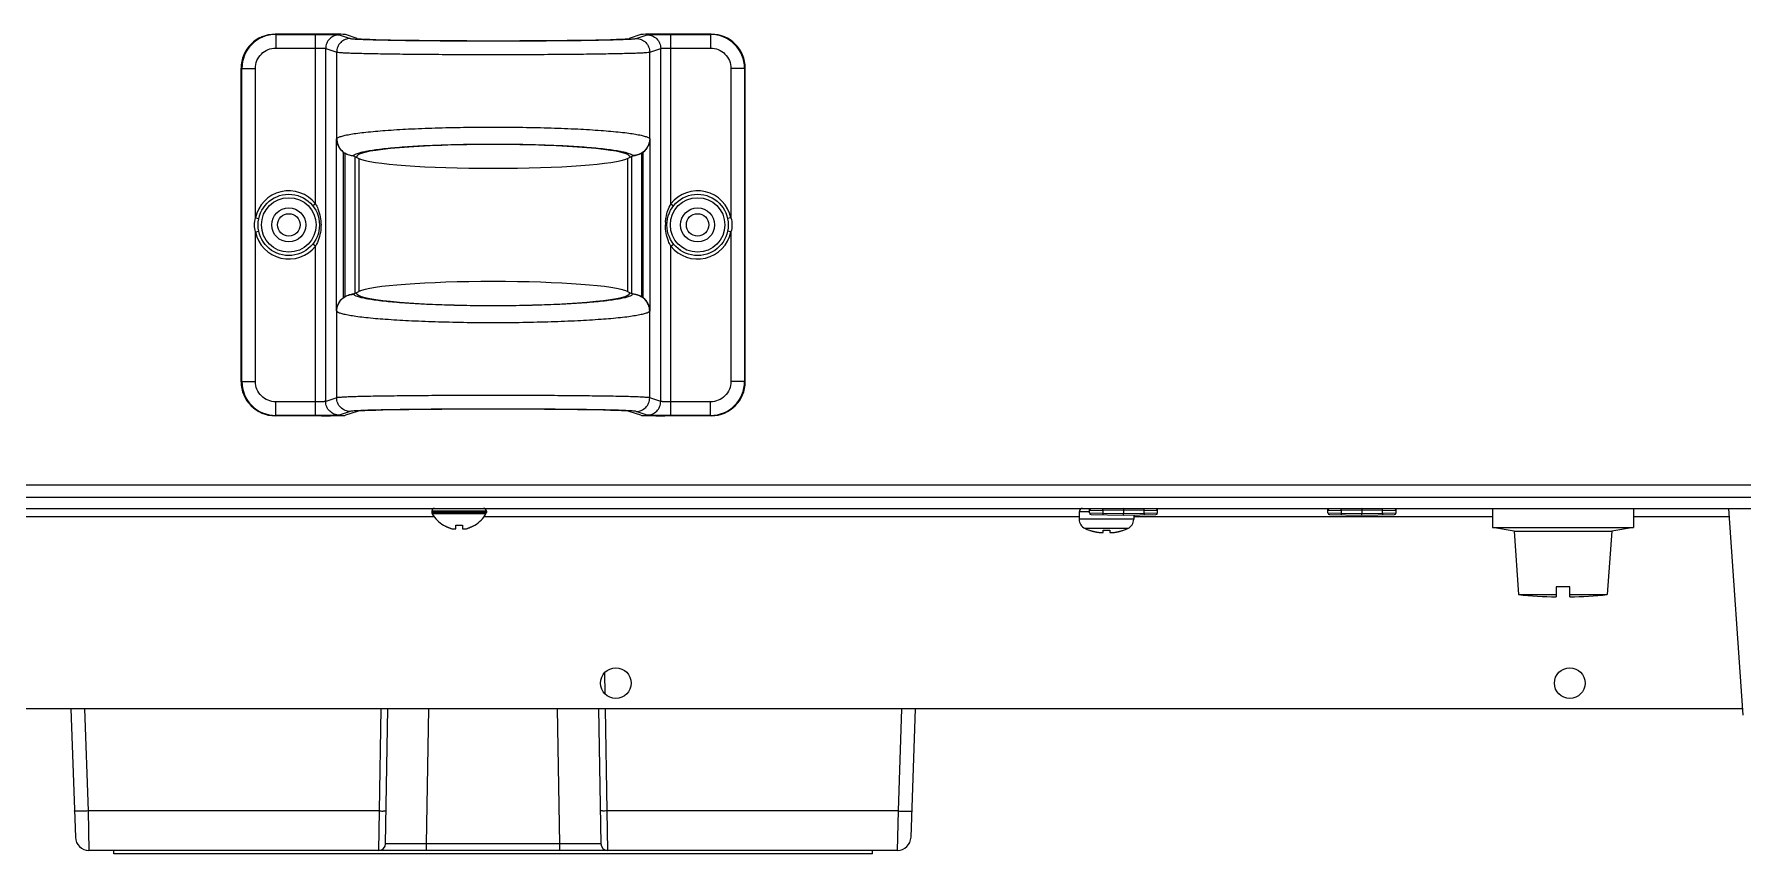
# Model space of a CAD drawing. Header units: millimetres. Extents: x -1319 to 3519, y -1539 to 2345.
# Drawn here: x 551.3 to 802.1, y 1402.9 to 1523.2 of the extents above; entities that cross this region are included whole.
import ezdxf

# ---------------------------------------------------------------- set-up
doc = ezdxf.new("R2010")
doc.units = ezdxf.units.MM
doc.header["$LTSCALE"] = 65.395
doc.layers.get('0').update_dxf_attribs({"linetype": 'CONTINUOUS'})

msp = doc.modelspace()

# ---------------------------------------------------------------- linework, layer by layer
at = {"linetype": 'Continuous'}
for p, q in [((593.48, 1523.24), (586.66, 1523.24)), ((586.66, 1523.24), (586.77, 1523.2)), ((586.77, 1523.2), (592.58, 1523.2)), ((586.77, 1523.2), (586.77, 1521.2)), ((592.58, 1498.34), (592.58, 1523.2)), ((596.08, 1523.14), (597.69, 1522.61)), ((598.69, 1522.61), (596.97, 1523.18)), ((640.35, 1523.18), (638.63, 1522.61)), ((639.63, 1522.61), (641.24, 1523.14)), ((650.66, 1523.24), (643.84, 1523.24)), ((644.74, 1523.2), (650.55, 1523.2)), ((644.74, 1498.34), (644.74, 1523.2)), ((650.55, 1523.2), (650.66, 1523.24)), ((650.55, 1523.2), (650.55, 1521.2)), ((586.77, 1521.2), (592.58, 1521.2)), ((594.08, 1521.14), (595.69, 1520.61)), ((594.08, 1469.33), (594.08, 1521.14)), ((595.69, 1507.9), (595.69, 1520.61)), ((641.63, 1520.61), (643.24, 1521.14)), ((641.63, 1507.9), (641.63, 1520.61)), ((643.24, 1469.33), (643.24, 1521.14)), ((644.74, 1521.2), (650.55, 1521.2)), ((581.66, 1518.24), (581.77, 1518.2)), ((581.66, 1472.23), (581.66, 1518.24)), ((581.77, 1518.2), (583.77, 1518.2)), ((581.77, 1472.27), (581.77, 1518.2)), ((583.77, 1496.27), (583.77, 1518.2)), ((655.55, 1518.2), (653.55, 1518.2)), ((653.55, 1518.2), (653.55, 1496.27)), ((655.55, 1518.2), (655.66, 1518.24)), ((655.55, 1518.2), (655.55, 1472.27)), ((655.66, 1472.23), (655.66, 1518.24)), ((595.64, 1507.82), (595.69, 1507.9)), ((595.64, 1507.82), (595.64, 1482.65)), ((641.68, 1507.82), (641.63, 1507.9)), ((641.68, 1482.65), (641.68, 1507.82)), ((596.64, 1505.94), (596.64, 1484.53)), ((596.88, 1505.77), (596.88, 1484.7)), ((598.15, 1505.34), (598.19, 1505.41)), ((598.36, 1505.3), (598.96, 1505)), ((598.36, 1505.3), (598.36, 1485.18)), ((598.69, 1505.39), (598.57, 1505.19)), ((598.96, 1505), (598.96, 1485.48)), ((638.36, 1505), (638.96, 1505.3)), ((638.36, 1505), (638.36, 1485.48)), ((638.63, 1505.39), (638.75, 1505.19)), ((638.96, 1505.3), (638.96, 1485.18)), ((639.13, 1505.41), (639.17, 1505.34)), ((640.44, 1505.77), (640.44, 1484.7)), ((640.68, 1484.53), (640.68, 1505.94)), ((592.58, 1498.34), (592.19, 1498.03)), ((644.74, 1498.34), (645.13, 1498.03)), ((583.77, 1496.27), (584.26, 1496.17)), ((653.55, 1496.27), (653.06, 1496.17)), ((583.77, 1494.21), (584.26, 1494.31)), ((583.77, 1472.27), (583.77, 1494.21)), ((592.58, 1492.13), (592.19, 1492.44)), ((592.58, 1467.27), (592.58, 1492.13)), ((644.74, 1492.13), (645.13, 1492.44)), ((644.74, 1467.27), (644.74, 1492.13)), ((653.55, 1494.21), (653.06, 1494.31)), ((653.55, 1494.21), (653.55, 1472.27)), ((598.19, 1485.06), (598.15, 1485.13)), ((598.36, 1485.18), (598.96, 1485.48)), ((598.69, 1485.08), (598.57, 1485.28)), ((638.36, 1485.48), (638.96, 1485.18)), ((638.63, 1485.08), (638.75, 1485.28)), ((639.17, 1485.13), (639.13, 1485.06)), ((595.64, 1482.65), (595.69, 1482.57)), ((595.69, 1469.87), (595.69, 1482.57)), ((641.68, 1482.65), (641.63, 1482.57)), ((641.63, 1469.87), (641.63, 1482.57)), ((581.77, 1472.27), (581.66, 1472.23)), ((581.77, 1472.27), (583.77, 1472.27)), ((655.55, 1472.27), (653.55, 1472.27)), ((655.66, 1472.23), (655.55, 1472.27)), ((595.69, 1469.87), (594.08, 1469.33)), ((643.24, 1469.33), (641.63, 1469.87)), ((586.77, 1467.27), (586.66, 1467.24)), ((593.48, 1467.24), (586.66, 1467.24)), ((592.58, 1469.27), (586.77, 1469.27)), ((586.77, 1467.27), (586.77, 1469.27)), ((592.58, 1467.27), (586.77, 1467.27)), ((597.69, 1467.87), (596.08, 1467.33)), ((598.69, 1467.87), (596.97, 1467.3)), ((640.35, 1467.3), (638.63, 1467.87)), ((641.24, 1467.33), (639.63, 1467.87)), ((650.66, 1467.24), (643.84, 1467.24)), ((650.55, 1469.27), (644.74, 1469.27)), ((650.55, 1467.27), (644.74, 1467.27)), ((650.55, 1467.27), (650.55, 1469.27)), ((650.66, 1467.24), (650.55, 1467.27)), ((1046.66, 1457.04), (190.66, 1457.04)), ((1046.66, 1455.24), (190.66, 1455.24)), ((211.66, 1453.64), (1025.66, 1453.64)), ((537.32, 1452.44), (610, 1452.44)), ((617.66, 1453.24), (609.66, 1453.24)), ((609.66, 1453.24), (609.66, 1453.04)), ((617.66, 1453.04), (609.66, 1453.04)), ((617.61, 1452.84), (609.71, 1452.84)), ((617.32, 1452.44), (704.66, 1452.44)), ((617.66, 1453.24), (617.66, 1453.04)), ((706.16, 1453.14), (704.66, 1453.14)), ((704.66, 1453.14), (704.66, 1452.04)), ((712.66, 1452.04), (704.66, 1452.04)), ((706.16, 1452.97), (706.16, 1453.64)), ((708.13, 1453.33), (706.16, 1453.3)), ((706.16, 1452.97), (708.13, 1452.94)), ((711.16, 1453.64), (706.41, 1453.55)), ((706.41, 1452.72), (711.16, 1452.64)), ((707.14, 1453.57), (707.14, 1453.64)), ((711.16, 1453.39), (708.13, 1453.33)), ((708.13, 1453.33), (708.13, 1452.94)), ((708.13, 1452.94), (711.16, 1452.89)), ((715.91, 1453.55), (711.16, 1453.64)), ((711.16, 1453.64), (711.16, 1453.39)), ((714.19, 1453.33), (711.16, 1453.39)), ((711.16, 1453.39), (711.16, 1452.89)), ((711.16, 1452.89), (714.19, 1452.94)), ((711.16, 1452.64), (711.16, 1452.89)), ((711.16, 1452.64), (715.91, 1452.72)), ((712.66, 1452.66), (712.66, 1452.04)), ((712.66, 1452.44), (765.33, 1452.44)), ((714.19, 1452.94), (714.19, 1453.33)), ((716.16, 1453.3), (714.19, 1453.33)), ((714.19, 1452.94), (716.16, 1452.97)), ((715.18, 1453.64), (715.18, 1453.57)), ((716.16, 1452.97), (716.16, 1453.64)), ((741.16, 1452.97), (741.16, 1453.64)), ((743.13, 1453.33), (741.16, 1453.3)), ((741.16, 1452.97), (743.13, 1452.94)), ((746.16, 1453.64), (741.41, 1453.55)), ((741.41, 1452.72), (746.16, 1452.64)), ((742.14, 1453.57), (742.14, 1453.64)), ((746.16, 1453.39), (743.13, 1453.33)), ((743.13, 1453.33), (743.13, 1452.94)), ((743.13, 1452.94), (746.16, 1452.89)), ((750.91, 1453.55), (746.16, 1453.64)), ((746.16, 1453.64), (746.16, 1453.39)), ((749.19, 1453.33), (746.16, 1453.39)), ((746.16, 1453.39), (746.16, 1452.89)), ((746.16, 1452.89), (749.19, 1452.94)), ((746.16, 1452.64), (746.16, 1452.89)), ((746.16, 1452.64), (750.91, 1452.72)), ((749.19, 1452.94), (749.19, 1453.33)), ((751.16, 1453.3), (749.19, 1453.33)), ((749.19, 1452.94), (751.16, 1452.97)), ((750.18, 1453.64), (750.18, 1453.57)), ((751.16, 1452.97), (751.16, 1453.64)), ((765.33, 1453.64), (765.33, 1450.84)), ((785.99, 1453.64), (785.99, 1450.84)), ((785.99, 1452.44), (800.09, 1452.44)), ((802.09, 1423.3), (800.01, 1453.64)), ((611.36, 1451.16), (611.36, 1451.19)), ((613.16, 1450.64), (613.16, 1451.19)), ((614.16, 1451.19), (614.16, 1450.64)), ((615.96, 1451.19), (615.96, 1451.16)), ((711.79, 1450.68), (705.53, 1450.68)), ((706.16, 1450.43), (706.16, 1450.44)), ((708.16, 1450.1), (708.16, 1450.44)), ((709.16, 1450.44), (709.16, 1450.1)), ((711.16, 1450.44), (711.16, 1450.43)), ((765.33, 1450.84), (785.99, 1450.84)), ((768.51, 1450.28), (765.33, 1450.84)), ((768.51, 1450.28), (782.81, 1450.28)), ((768.51, 1450.28), (769.16, 1440.98)), ((782.81, 1450.28), (782.16, 1440.98)), ((785.99, 1450.84), (782.81, 1450.28)), ((776.66, 1442.14), (774.66, 1442.14)), ((774.66, 1442.14), (774.66, 1440.64)), ((776.66, 1440.64), (776.66, 1442.14)), ((769.16, 1440.98), (774.66, 1440.98)), ((776.66, 1440.98), (782.16, 1440.98)), ((635.01, 1429.51), (635.06, 1426.41)), ((802.03, 1424.24), (410.82, 1424.24)), ((556.68, 1424.24), (557.34, 1405.37)), ((558.68, 1424.24), (559.2, 1409.23)), ((601.96, 1409.23), (602.22, 1424.24)), ((602.87, 1404.42), (603.22, 1424.24)), ((608.87, 1404.42), (609.22, 1424.24)), ((628.45, 1404.42), (628.1, 1424.24)), ((634.1, 1424.24), (634.45, 1404.42)), ((635.1, 1424.24), (635.36, 1409.23)), ((678.12, 1409.23), (678.64, 1424.24)), ((679.98, 1405.37), (680.64, 1424.24)), ((601.96, 1409.23), (559.2, 1409.23)), ((559.2, 1409.23), (559.34, 1403.44)), ((601.87, 1403.44), (601.96, 1409.23)), ((678.12, 1409.23), (635.36, 1409.23)), ((635.36, 1409.23), (635.45, 1403.44)), ((677.98, 1403.44), (678.12, 1409.23)), ((628.45, 1404.42), (608.87, 1404.42)), ((608.87, 1403.44), (608.87, 1404.42)), ((628.45, 1403.44), (628.45, 1404.42)), ((677.98, 1403.44), (559.34, 1403.44)), ((562.97, 1402.94), (562.97, 1403.44)), ((674.35, 1402.94), (562.97, 1402.94)), ((674.35, 1402.94), (674.35, 1403.44))]:
    msp.add_line(p, q, dxfattribs=at)
for centre, radius in [((588.66, 1495.24), 4.5), ((648.66, 1495.24), 4.5), ((588.66, 1495.24), 4), ((588.66, 1495.24), 2.5), ((648.66, 1495.24), 4), ((648.66, 1495.24), 2.5), ((588.66, 1495.24), 1.65), ((648.66, 1495.24), 1.65), ((636.66, 1427.99), 2.25), ((776.66, 1427.99), 2.25)]:
    msp.add_circle(centre, radius, dxfattribs=at)
for centre, radius, start, end in [((586.77, 1518.2), 5, 90.0113, 179.9737), ((650.55, 1518.2), 5, 0.0263, 89.9887), ((588.66, 1495.24), 5, 38.3653, 168.0942), ((648.66, 1495.24), 5, 11.9058, 141.6347), ((650.59, 1495.24), 6.66, 176.5031, 180.0009), ((588.66, 1495.24), 5, 191.9058, 321.6347), ((648.66, 1495.24), 5, 218.3653, 348.0942), ((586.77, 1472.27), 5, 180.0263, 269.9887), ((650.55, 1472.27), 5, 270.0113, 359.9737), ((610.06, 1453.24), 0.4, 90, 180), ((610.06, 1453.04), 0.4, 180, 210.3012), ((613.86, 1455.26), 4.8, 210.3012, 238.6273), ((613.86, 1455.26), 4.8, 210.3012, 238.6273), ((613.46, 1455.26), 4.8, 301.3727, 329.6988), ((613.46, 1455.26), 4.8, 301.3727, 329.6988), ((617.26, 1453.24), 0.4, 0, 90), ((617.26, 1453.04), 0.4, 329.6988, 0), ((705.16, 1453.14), 0.5, 90, 180), ((706.16, 1452.04), 1.5, 180, 245.2801), ((706.41, 1453.3), 0.25, 91, 180), ((706.41, 1452.97), 0.25, 180, 269), ((711.16, 1452.04), 1.5, 294.7199, 0), ((715.91, 1453.3), 0.25, 360, 88.9989), ((715.91, 1452.97), 0.25, 271.0011, 0), ((741.41, 1453.3), 0.25, 91, 180), ((741.41, 1452.97), 0.25, 180, 269), ((750.91, 1453.3), 0.25, 360, 88.9989), ((750.91, 1452.97), 0.25, 271.0011, 0), ((613.85, 1455.24), 4.75, 238.4659, 241.0313), ((613.84, 1455.24), 4.75, 241.0316, 241.9926), ((613.84, 1455.24), 4.75, 241.9926, 243.3187), ((613.84, 1455.24), 4.74, 243.3188, 244.4598), ((613.84, 1455.23), 4.74, 244.4598, 245.4278), ((613.84, 1455.23), 4.73, 245.4278, 246.6825), ((613.84, 1455.22), 4.73, 246.6826, 247.4526), ((613.83, 1455.22), 4.72, 247.4524, 248.9975), ((613.83, 1455.21), 4.72, 248.9977, 249.4819), ((613.83, 1455.2), 4.7, 249.4813, 251.5344), ((613.82, 1455.18), 4.68, 251.535, 252.6227), ((613.82, 1455.16), 4.67, 252.6228, 253.6051), ((613.81, 1455.13), 4.64, 253.6036, 255.6824), ((612.91, 1452.63), 2.01, 262.7259, 264.7415), ((612.91, 1452.61), 1.98, 264.7442, 265.3991), ((612.91, 1452.6), 1.97, 265.3984, 266.7833), ((612.91, 1452.59), 1.96, 266.7841, 267.6235), ((612.91, 1452.58), 1.96, 267.6234, 268.8455), ((612.91, 1452.58), 1.95, 268.8459, 270.9258), ((612.91, 1452.58), 1.95, 270.9261, 271.9964), ((612.91, 1452.59), 1.96, 271.9964, 273.0228), ((612.91, 1452.6), 1.97, 273.0233, 274.286), ((612.91, 1452.61), 1.98, 274.2856, 275.1372), ((612.91, 1452.63), 2.01, 275.1401, 277.2744), ((613.66, 1454.96), 3.8, 262.4351, 277.5649), ((614.41, 1452.63), 2.01, 262.7256, 264.8598), ((614.41, 1452.61), 1.98, 264.8627, 265.7144), ((614.41, 1452.6), 1.97, 265.714, 266.9766), ((614.41, 1452.59), 1.96, 266.9771, 268.0037), ((614.41, 1452.58), 1.95, 268.0037, 269.0738), ((614.41, 1452.58), 1.95, 269.0741, 270.1995), ((614.41, 1452.58), 1.95, 270.1995, 271.1541), ((614.41, 1452.58), 1.95, 271.1545, 272.3767), ((614.41, 1452.59), 1.96, 272.3765, 273.2159), ((614.41, 1452.6), 1.97, 273.2167, 274.6016), ((614.41, 1452.61), 1.98, 274.6009, 275.2558), ((614.41, 1452.63), 2.01, 275.2585, 277.2741), ((613.51, 1455.13), 4.64, 284.3176, 286.3964), ((613.5, 1455.16), 4.67, 286.3949, 287.3772), ((613.5, 1455.18), 4.68, 287.3773, 288.465), ((613.49, 1455.2), 4.7, 288.4656, 290.5187), ((613.49, 1455.21), 4.72, 290.5181, 291.0023), ((613.49, 1455.22), 4.72, 291.0025, 292.5476), ((613.48, 1455.22), 4.73, 292.5474, 293.3174), ((613.48, 1455.23), 4.73, 293.3175, 294.5722), ((613.48, 1455.23), 4.74, 294.5722, 295.5402), ((613.48, 1455.24), 4.74, 295.5402, 296.6812), ((613.48, 1455.24), 4.75, 296.6813, 298.0074), ((613.48, 1455.24), 4.75, 298.0074, 298.9684), ((613.47, 1455.24), 4.75, 298.9687, 301.5341), ((708.46, 1457.04), 7, 245.2801, 250.8179), ((708.46, 1457.04), 7, 245.2801, 250.8179), ((708.47, 1457.06), 7.01, 250.741, 252.3068), ((708.47, 1457.06), 7.01, 252.3069, 253.8662), ((708.47, 1457.07), 7.02, 253.8662, 254.2195), ((708.48, 1457.07), 7.02, 254.2196, 255.4252), ((708.48, 1457.08), 7.03, 255.4251, 256.0151), ((708.48, 1457.09), 7.04, 256.0152, 256.9892), ((708.48, 1457.09), 7.04, 256.9892, 257.7318), ((708.48, 1457.1), 7.05, 257.7318, 258.5614), ((708.49, 1457.12), 7.07, 258.5614, 259.4226), ((708.49, 1457.13), 7.09, 259.4225, 260.136), ((708.49, 1457.16), 7.11, 260.1363, 261.1566), ((708.5, 1457.18), 7.14, 261.1563, 261.7036), ((708.5, 1457.24), 7.19, 261.7052, 263.2535), ((707.91, 1454.29), 4.2, 266.6176, 268.3314), ((707.91, 1454.35), 4.25, 268.3283, 268.8891), ((707.91, 1454.36), 4.27, 268.8896, 270.0287), ((707.91, 1454.37), 4.28, 270.0278, 270.8511), ((707.91, 1454.35), 4.26, 270.8511, 271.7144), ((707.91, 1454.29), 4.2, 271.7116, 273.3826), ((708.66, 1457.61), 7.18, 266.0076, 273.9924), ((709.41, 1454.29), 4.2, 266.6174, 268.2884), ((709.41, 1454.35), 4.26, 268.2856, 269.1489), ((709.41, 1454.37), 4.28, 269.1489, 269.9722), ((709.41, 1454.36), 4.27, 269.9713, 271.1104), ((709.41, 1454.35), 4.25, 271.1109, 271.6717), ((709.41, 1454.29), 4.2, 271.6686, 273.3824), ((708.82, 1457.24), 7.19, 276.7465, 278.2948), ((708.82, 1457.18), 7.14, 278.2964, 278.8437), ((708.83, 1457.16), 7.11, 278.8434, 279.8637), ((708.83, 1457.13), 7.09, 279.864, 280.5775), ((708.83, 1457.12), 7.07, 280.5774, 281.4385), ((708.84, 1457.1), 7.05, 281.4386, 282.2682), ((708.84, 1457.09), 7.04, 282.2682, 283.0108), ((708.84, 1457.09), 7.04, 283.0108, 283.9848), ((708.84, 1457.08), 7.03, 283.9849, 284.5749), ((708.84, 1457.07), 7.02, 284.5748, 285.7804), ((708.85, 1457.07), 7.02, 285.7805, 286.1338), ((708.85, 1457.06), 7.01, 286.1338, 287.6931), ((708.85, 1457.06), 7.01, 287.6932, 289.259), ((708.86, 1457.04), 7, 289.1821, 294.7199), ((708.86, 1457.04), 7, 289.1821, 294.7199), ((775.57, 1500.64), 60, 263.8625, 269.1262), ((775.75, 1500.64), 60, 270.8738, 276.1375), ((559.34, 1405.44), 2, 182.0004, 270), ((601.87, 1404.44), 1, 270, 359), ((635.45, 1404.44), 1, 181.0001, 270.0061), ((677.98, 1405.44), 2, 269.9999, 357.9984)]:
    msp.add_arc(centre, radius, start, end, dxfattribs=at)
for centre, major_axis, ratio, start_param, end_param in [((586.67, 1518.24), (4.75, -1.58), 0.998478, 1.89276, 3.462643), ((593.48, 1523.18), (3.5, 0), 0.017455, 0.05236, 1.570796), ((618.66, 1522.63), (20, 0), 0.017455, -3.089233, -0.05236), ((643.84, 1523.18), (3.5, 0), 0.017455, 1.570796, 3.089233), ((650.65, 1518.24), (4.75, 1.58), 0.998478, -0.32105, 1.248833), ((598.2, 1507.91), (1.29, 2.16), 0.99484, -3.269542, -3.152361), ((596.88, 1505.27), (1.5, 0), 0.087489, 0.174533, 0.565507), ((618.66, 1505.3), (20, 0), 0.087489, 0.05236, 3.089233), ((618.66, 1505.3), (20, 0), 0.087489, -2.96706, -0.174533), ((640.44, 1505.27), (1.5, 0), 0.087489, 2.576086, 2.96706), ((639.13, 1507.91), (-1.29, 2.16), 0.99484, -3.130824, -3.013643), ((598.2, 1482.56), (-1.29, 2.16), 0.99484, 0.010769, 0.127949), ((596.88, 1485.2), (1.5, 0), 0.087489, -0.565507, -0.174533), ((618.66, 1485.18), (20, 0), 0.087489, -3.089233, -0.05236), ((618.66, 1485.18), (20, 0), 0.087489, 0.174533, 2.96706), ((640.44, 1485.2), (1.5, 0), 0.087489, -2.96706, -2.576086), ((639.13, 1482.56), (1.29, 2.16), 0.99484, -0.127949, -0.010769), ((586.67, 1472.24), (4.75, 1.58), 0.998478, 2.820542, 4.390425), ((650.65, 1472.24), (4.75, -1.58), 0.998478, -1.248833, 0.32105), ((593.48, 1467.3), (3.5, 0), 0.017455, -1.570796, -0.05236), ((618.66, 1467.85), (20, 0), 0.017455, 0.05236, 3.089233), ((643.84, 1467.3), (3.5, 0), 0.017455, -3.089233, -1.570796)]:
    msp.add_ellipse(centre, major_axis=major_axis, ratio=ratio, start_param=start_param, end_param=end_param, dxfattribs=at)
for points, knots in [([(592.58, 1523.2), (593.01, 1523.2), (593.64, 1523.2), (594.44, 1523.19), (594.96, 1523.19), (595.39, 1523.18), (595.72, 1523.17), (595.94, 1523.15), (596.04, 1523.15), (596.08, 1523.14)], [0, 0, 0, 0, 0.370964, 0.539711, 0.689094, 0.813727, 0.909154, 0.971975, 1, 1, 1, 1]), ([(596.08, 1523.14), (595.82, 1523.14), (595.29, 1523.04), (594.63, 1522.59), (594.18, 1521.93), (594.08, 1521.4), (594.08, 1521.14)], [0, 0, 0, 0, 0.24986, 0.499801, 0.749859, 1, 1, 1, 1]), ([(597.69, 1522.61), (597.43, 1522.61), (596.9, 1522.5), (596.24, 1522.06), (595.8, 1521.39), (595.69, 1520.87), (595.69, 1520.61)], [0, 0, 0, 0, 0.24986, 0.499801, 0.749859, 1, 1, 1, 1]), ([(597.69, 1522.61), (597.75, 1522.59), (597.95, 1522.57), (598.33, 1522.53), (598.9, 1522.5), (599.65, 1522.47), (600.56, 1522.44), (602.1, 1522.4), (604.38, 1522.35), (607.47, 1522.31), (610.97, 1522.28), (614.75, 1522.26), (618.66, 1522.26), (622.58, 1522.26), (626.35, 1522.28), (629.85, 1522.31), (632.94, 1522.35), (635.22, 1522.4), (636.76, 1522.44), (637.67, 1522.47), (638.42, 1522.5), (638.99, 1522.53), (639.37, 1522.57), (639.57, 1522.59), (639.63, 1522.61)], [0, 0, 0, 0, 0.004802, 0.014024, 0.027606, 0.045431, 0.067342, 0.093143, 0.155459, 0.230145, 0.314522, 0.405563, 0.5, 0.594437, 0.685478, 0.769855, 0.844541, 0.906857, 0.932658, 0.954569, 0.972394, 0.985976, 0.995198, 1, 1, 1, 1]), ([(639.63, 1522.61), (639.89, 1522.61), (640.42, 1522.5), (641.08, 1522.06), (641.52, 1521.39), (641.63, 1520.87), (641.63, 1520.61)], [0, 0, 0, 0, 0.24986, 0.499801, 0.749859, 1, 1, 1, 1]), ([(641.24, 1523.14), (641.28, 1523.15), (641.38, 1523.15), (641.6, 1523.17), (641.93, 1523.18), (642.36, 1523.19), (642.88, 1523.19), (643.68, 1523.2), (644.31, 1523.2), (644.74, 1523.2)], [0, 0, 0, 0, 0.028025, 0.090846, 0.186274, 0.310908, 0.460291, 0.62904, 1, 1, 1, 1]), ([(641.24, 1523.14), (641.5, 1523.14), (642.03, 1523.04), (642.69, 1522.59), (643.14, 1521.93), (643.24, 1521.4), (643.24, 1521.14)], [0, 0, 0, 0, 0.24986, 0.499801, 0.749859, 1, 1, 1, 1]), ([(583.77, 1518.2), (583.77, 1518.59), (583.92, 1519.38), (584.59, 1520.38), (585.59, 1521.05), (586.38, 1521.2), (586.77, 1521.2)], [0, 0, 0, 0, 0.249996, 0.499993, 0.749995, 1, 1, 1, 1]), ([(592.58, 1521.2), (592.77, 1521.2), (593.04, 1521.2), (593.38, 1521.19), (593.6, 1521.19), (593.78, 1521.18), (593.93, 1521.17), (594.02, 1521.16), (594.07, 1521.15), (594.08, 1521.14)], [0, 0, 0, 0, 0.370494, 0.539024, 0.688225, 0.812743, 0.908172, 0.971198, 1, 1, 1, 1]), ([(595.69, 1520.61), (595.76, 1520.59), (595.98, 1520.57), (596.4, 1520.53), (597.02, 1520.5), (597.84, 1520.47), (598.84, 1520.44), (600.52, 1520.4), (603.02, 1520.35), (606.41, 1520.31), (610.24, 1520.28), (614.37, 1520.26), (618.66, 1520.26), (622.95, 1520.26), (627.08, 1520.28), (630.91, 1520.31), (634.3, 1520.35), (636.8, 1520.4), (638.48, 1520.44), (639.49, 1520.47), (640.3, 1520.5), (640.92, 1520.53), (641.34, 1520.57), (641.56, 1520.59), (641.63, 1520.61)], [0, 0, 0, 0, 0.004791, 0.014008, 0.027587, 0.04541, 0.067321, 0.093123, 0.155441, 0.230131, 0.314513, 0.405558, 0.5, 0.594442, 0.685488, 0.769869, 0.844559, 0.906877, 0.932679, 0.95459, 0.972413, 0.985992, 0.995209, 1, 1, 1, 1]), ([(643.24, 1521.14), (643.25, 1521.15), (643.3, 1521.16), (643.39, 1521.17), (643.54, 1521.18), (643.72, 1521.19), (643.94, 1521.19), (644.28, 1521.2), (644.55, 1521.2), (644.74, 1521.2)], [0, 0, 0, 0, 0.028802, 0.09183, 0.187257, 0.311777, 0.460977, 0.629508, 1, 1, 1, 1]), ([(650.55, 1521.2), (650.94, 1521.2), (651.73, 1521.05), (652.73, 1520.38), (653.4, 1519.38), (653.55, 1518.59), (653.55, 1518.2)], [0, 0, 0, 0, 0.250005, 0.500007, 0.750004, 1, 1, 1, 1]), ([(595.69, 1507.9), (595.74, 1507.98), (595.96, 1508.11), (596.39, 1508.27), (597.01, 1508.42), (597.83, 1508.58), (598.83, 1508.72), (600.51, 1508.92), (603, 1509.14), (606.39, 1509.34), (610.23, 1509.49), (614.37, 1509.58), (618.66, 1509.61), (622.95, 1509.58), (627.09, 1509.49), (630.93, 1509.34), (634.32, 1509.14), (636.81, 1508.92), (638.49, 1508.72), (639.49, 1508.58), (640.31, 1508.42), (640.93, 1508.27), (641.36, 1508.11), (641.58, 1507.98), (641.63, 1507.9)], [0, 0, 0, 0, 0.005943, 0.01573, 0.029615, 0.047585, 0.069532, 0.095288, 0.15734, 0.231618, 0.315513, 0.406057, 0.5, 0.593944, 0.684487, 0.768382, 0.84266, 0.904712, 0.930468, 0.952415, 0.970385, 0.98427, 0.994057, 1, 1, 1, 1]), ([(595.64, 1507.82), (595.65, 1507.48), (595.85, 1506.75), (596.34, 1506.18), (596.64, 1505.94)], [0, 0, 0, 0, 0.472403, 1, 1, 1, 1]), ([(595.69, 1507.9), (595.69, 1507.58), (595.83, 1506.93), (596.38, 1506.1), (597.21, 1505.55), (597.86, 1505.41), (598.19, 1505.41)], [0, 0, 0, 0, 0.249584, 0.499603, 0.749854, 1, 1, 1, 1]), ([(598.19, 1505.41), (598.23, 1505.49), (598.42, 1505.62), (598.8, 1505.77), (599.36, 1505.93), (600.09, 1506.08), (600.98, 1506.23), (602.48, 1506.43), (604.7, 1506.65), (607.72, 1506.85), (611.14, 1507), (614.83, 1507.09), (618.66, 1507.12), (622.49, 1507.09), (626.18, 1507), (629.6, 1506.85), (632.62, 1506.65), (634.84, 1506.43), (636.34, 1506.23), (637.23, 1506.08), (637.96, 1505.93), (638.52, 1505.77), (638.9, 1505.62), (639.09, 1505.49), (639.13, 1505.41)], [0, 0, 0, 0, 0.006213, 0.016146, 0.030112, 0.048124, 0.070084, 0.095831, 0.15782, 0.231998, 0.315773, 0.406188, 0.5, 0.593812, 0.684227, 0.768002, 0.84218, 0.904169, 0.929916, 0.951876, 0.969888, 0.983854, 0.993787, 1, 1, 1, 1]), ([(641.63, 1507.9), (641.63, 1507.58), (641.49, 1506.93), (640.94, 1506.1), (640.11, 1505.55), (639.46, 1505.41), (639.13, 1505.41)], [0, 0, 0, 0, 0.249584, 0.499603, 0.749854, 1, 1, 1, 1]), ([(640.68, 1505.94), (640.98, 1506.18), (641.47, 1506.75), (641.67, 1507.48), (641.68, 1507.82)], [0, 0, 0, 0, 0.527598, 1, 1, 1, 1]), ([(598.15, 1505.34), (597.96, 1505.37), (597.51, 1505.45), (597.1, 1505.64), (596.88, 1505.77)], [0, 0, 0, 0, 0.432061, 1, 1, 1, 1]), ([(640.44, 1505.77), (640.22, 1505.64), (639.81, 1505.45), (639.36, 1505.37), (639.17, 1505.34)], [0, 0, 0, 0, 0.567938, 1, 1, 1, 1]), ([(592.58, 1498.34), (592.72, 1498.11), (593.19, 1497.14), (593.39, 1496.04), (593.39, 1495.24)], [0, 0, 0, 0, 0.251313, 1, 1, 1, 1]), ([(643.94, 1495.64), (643.96, 1495.88), (644.06, 1496.82), (644.38, 1497.73), (644.74, 1498.34)], [0, 0, 0, 0, 0.251283, 1, 1, 1, 1]), ([(593.39, 1495.24), (593.39, 1494.97), (593.33, 1493.89), (592.99, 1492.83), (592.58, 1492.13)], [0, 0, 0, 0, 0.251791, 1, 1, 1, 1]), ([(644.74, 1492.13), (644.6, 1492.37), (644.13, 1493.34), (643.93, 1494.43), (643.93, 1495.24)], [0, 0, 0, 0, 0.251313, 1, 1, 1, 1]), ([(596.64, 1484.53), (596.34, 1484.3), (595.85, 1483.73), (595.65, 1483), (595.64, 1482.65)], [0, 0, 0, 0, 0.527598, 1, 1, 1, 1]), ([(595.69, 1482.57), (595.69, 1482.9), (595.83, 1483.55), (596.38, 1484.37), (597.21, 1484.93), (597.86, 1485.06), (598.19, 1485.06)], [0, 0, 0, 0, 0.249584, 0.499603, 0.749854, 1, 1, 1, 1]), ([(596.88, 1484.7), (597.1, 1484.84), (597.51, 1485.02), (597.96, 1485.1), (598.15, 1485.13)], [0, 0, 0, 0, 0.567939, 1, 1, 1, 1]), ([(639.13, 1485.06), (639.09, 1484.99), (638.9, 1484.85), (638.52, 1484.7), (637.96, 1484.54), (637.23, 1484.39), (636.34, 1484.24), (634.84, 1484.04), (632.62, 1483.83), (629.6, 1483.63), (626.18, 1483.48), (622.49, 1483.38), (618.66, 1483.35), (614.83, 1483.38), (611.14, 1483.48), (607.72, 1483.63), (604.7, 1483.83), (602.48, 1484.04), (600.98, 1484.24), (600.09, 1484.39), (599.36, 1484.54), (598.8, 1484.7), (598.42, 1484.85), (598.23, 1484.99), (598.19, 1485.06)], [0, 0, 0, 0, 0.006213, 0.016146, 0.030112, 0.048124, 0.070084, 0.095831, 0.15782, 0.231998, 0.315773, 0.406188, 0.5, 0.593812, 0.684227, 0.768002, 0.84218, 0.904169, 0.929917, 0.951876, 0.969888, 0.983854, 0.993787, 1, 1, 1, 1]), ([(641.63, 1482.57), (641.63, 1482.9), (641.49, 1483.55), (640.94, 1484.37), (640.11, 1484.93), (639.46, 1485.06), (639.13, 1485.06)], [0, 0, 0, 0, 0.249584, 0.499603, 0.749854, 1, 1, 1, 1]), ([(639.17, 1485.13), (639.36, 1485.1), (639.81, 1485.02), (640.22, 1484.84), (640.44, 1484.7)], [0, 0, 0, 0, 0.432061, 1, 1, 1, 1]), ([(641.68, 1482.65), (641.67, 1483), (641.47, 1483.73), (640.98, 1484.3), (640.68, 1484.53)], [0, 0, 0, 0, 0.472403, 1, 1, 1, 1]), ([(641.63, 1482.57), (641.58, 1482.5), (641.36, 1482.36), (640.93, 1482.21), (640.31, 1482.05), (639.49, 1481.9), (638.49, 1481.75), (636.81, 1481.55), (634.32, 1481.34), (630.93, 1481.14), (627.09, 1480.99), (622.95, 1480.89), (618.66, 1480.86), (614.37, 1480.89), (610.23, 1480.99), (606.39, 1481.14), (603, 1481.34), (600.51, 1481.55), (598.83, 1481.75), (597.83, 1481.9), (597.01, 1482.05), (596.39, 1482.21), (595.96, 1482.36), (595.74, 1482.5), (595.69, 1482.57)], [0, 0, 0, 0, 0.005943, 0.01573, 0.029615, 0.047585, 0.069532, 0.095288, 0.15734, 0.231618, 0.315513, 0.406057, 0.5, 0.593943, 0.684487, 0.768382, 0.84266, 0.904712, 0.930468, 0.952415, 0.970385, 0.98427, 0.994057, 1, 1, 1, 1]), ([(586.77, 1469.27), (586.38, 1469.27), (585.59, 1469.43), (584.59, 1470.09), (583.92, 1471.09), (583.77, 1471.88), (583.77, 1472.27)], [0, 0, 0, 0, 0.250005, 0.500007, 0.750004, 1, 1, 1, 1]), ([(653.55, 1472.27), (653.55, 1471.88), (653.4, 1471.09), (652.73, 1470.09), (651.73, 1469.43), (650.94, 1469.27), (650.55, 1469.27)], [0, 0, 0, 0, 0.249996, 0.499993, 0.749995, 1, 1, 1, 1]), ([(641.63, 1469.87), (641.56, 1469.89), (641.34, 1469.91), (640.92, 1469.94), (640.3, 1469.97), (639.49, 1470.01), (638.48, 1470.04), (636.8, 1470.08), (634.3, 1470.12), (630.91, 1470.16), (627.08, 1470.19), (622.95, 1470.21), (618.66, 1470.22), (614.37, 1470.21), (610.24, 1470.19), (606.41, 1470.16), (603.02, 1470.12), (600.52, 1470.08), (598.84, 1470.04), (597.84, 1470.01), (597.02, 1469.97), (596.4, 1469.94), (595.98, 1469.91), (595.76, 1469.89), (595.69, 1469.87)], [0, 0, 0, 0, 0.004791, 0.014008, 0.027587, 0.04541, 0.067321, 0.093123, 0.155441, 0.230131, 0.314512, 0.405558, 0.5, 0.594442, 0.685487, 0.769869, 0.844559, 0.906877, 0.932679, 0.95459, 0.972413, 0.985992, 0.995209, 1, 1, 1, 1]), ([(597.69, 1467.87), (597.43, 1467.87), (596.9, 1467.97), (596.24, 1468.42), (595.8, 1469.08), (595.69, 1469.61), (595.69, 1469.87)], [0, 0, 0, 0, 0.24986, 0.499801, 0.749859, 1, 1, 1, 1]), ([(639.63, 1467.87), (639.89, 1467.87), (640.42, 1467.97), (641.08, 1468.42), (641.52, 1469.08), (641.63, 1469.61), (641.63, 1469.87)], [0, 0, 0, 0, 0.24986, 0.499801, 0.749859, 1, 1, 1, 1]), ([(594.08, 1469.33), (594.07, 1469.32), (594.02, 1469.32), (593.93, 1469.3), (593.78, 1469.3), (593.6, 1469.29), (593.38, 1469.28), (593.04, 1469.27), (592.77, 1469.27), (592.58, 1469.27)], [0, 0, 0, 0, 0.028802, 0.091828, 0.187257, 0.311775, 0.460976, 0.629506, 1, 1, 1, 1]), ([(596.08, 1467.33), (596.04, 1467.32), (595.94, 1467.32), (595.72, 1467.3), (595.39, 1467.3), (594.96, 1467.29), (594.44, 1467.28), (593.64, 1467.27), (593.01, 1467.27), (592.58, 1467.27)], [0, 0, 0, 0, 0.028025, 0.090846, 0.186273, 0.310906, 0.460289, 0.629036, 1, 1, 1, 1]), ([(596.08, 1467.33), (595.82, 1467.33), (595.29, 1467.44), (594.63, 1467.88), (594.18, 1468.54), (594.08, 1469.07), (594.08, 1469.33)], [0, 0, 0, 0, 0.24986, 0.499801, 0.749859, 1, 1, 1, 1]), ([(639.63, 1467.87), (639.57, 1467.89), (639.37, 1467.91), (638.99, 1467.94), (638.42, 1467.97), (637.67, 1468.01), (636.76, 1468.04), (635.22, 1468.08), (632.94, 1468.12), (629.85, 1468.16), (626.35, 1468.19), (622.58, 1468.21), (618.66, 1468.22), (614.75, 1468.21), (610.97, 1468.19), (607.47, 1468.16), (604.38, 1468.12), (602.1, 1468.08), (600.56, 1468.04), (599.65, 1468.01), (598.9, 1467.97), (598.33, 1467.94), (597.95, 1467.91), (597.75, 1467.89), (597.69, 1467.87)], [0, 0, 0, 0, 0.004802, 0.014024, 0.027606, 0.045431, 0.067342, 0.093143, 0.155459, 0.230145, 0.314522, 0.405563, 0.5, 0.594437, 0.685478, 0.769855, 0.844541, 0.906857, 0.932658, 0.954569, 0.972394, 0.985976, 0.995198, 1, 1, 1, 1]), ([(641.24, 1467.33), (641.5, 1467.33), (642.03, 1467.44), (642.69, 1467.88), (643.14, 1468.54), (643.24, 1469.07), (643.24, 1469.33)], [0, 0, 0, 0, 0.24986, 0.499801, 0.749859, 1, 1, 1, 1]), ([(644.74, 1467.27), (644.31, 1467.27), (643.68, 1467.27), (642.88, 1467.28), (642.36, 1467.29), (641.93, 1467.3), (641.6, 1467.3), (641.38, 1467.32), (641.28, 1467.32), (641.24, 1467.33)], [0, 0, 0, 0, 0.37096, 0.539709, 0.689092, 0.813726, 0.909154, 0.971975, 1, 1, 1, 1]), ([(644.74, 1469.27), (644.55, 1469.27), (644.28, 1469.27), (643.94, 1469.28), (643.72, 1469.29), (643.54, 1469.3), (643.39, 1469.3), (643.3, 1469.32), (643.25, 1469.32), (643.24, 1469.33)], [0, 0, 0, 0, 0.370492, 0.539023, 0.688223, 0.812743, 0.90817, 0.971198, 1, 1, 1, 1]), ([(708.13, 1453.33), (708.12, 1453.37), (708.12, 1453.41), (708.12, 1453.47), (708.12, 1453.51), (708.12, 1453.54), (708.12, 1453.56), (708.12, 1453.57), (708.12, 1453.58), (708.12, 1453.58), (708.12, 1453.58), (708.13, 1453.58)], [0, 0, 0, 0, 0.382527, 0.555287, 0.706699, 0.831041, 0.923431, 0.956518, 0.980383, 0.994876, 1, 1, 1, 1]), ([(708.13, 1452.94), (708.12, 1452.91), (708.12, 1452.86), (708.12, 1452.8), (708.12, 1452.77), (708.12, 1452.74), (708.12, 1452.71), (708.12, 1452.7), (708.12, 1452.7), (708.12, 1452.69), (708.12, 1452.69), (708.13, 1452.69)], [0, 0, 0, 0, 0.382527, 0.555286, 0.706699, 0.831041, 0.923431, 0.956518, 0.980383, 0.994876, 1, 1, 1, 1]), ([(714.19, 1453.33), (714.2, 1453.37), (714.2, 1453.41), (714.2, 1453.47), (714.2, 1453.51), (714.2, 1453.54), (714.2, 1453.56), (714.2, 1453.57), (714.2, 1453.58), (714.2, 1453.58), (714.2, 1453.58), (714.19, 1453.58)], [0, 0, 0, 0, 0.382527, 0.555286, 0.706699, 0.831041, 0.923431, 0.956518, 0.980383, 0.994876, 1, 1, 1, 1]), ([(714.19, 1452.94), (714.2, 1452.91), (714.2, 1452.86), (714.2, 1452.8), (714.2, 1452.77), (714.2, 1452.74), (714.2, 1452.71), (714.2, 1452.7), (714.2, 1452.7), (714.2, 1452.69), (714.2, 1452.69), (714.19, 1452.69)], [0, 0, 0, 0, 0.382527, 0.555287, 0.706699, 0.831041, 0.923431, 0.956518, 0.980383, 0.994876, 1, 1, 1, 1]), ([(743.13, 1453.33), (743.12, 1453.37), (743.12, 1453.41), (743.12, 1453.47), (743.12, 1453.51), (743.12, 1453.54), (743.12, 1453.56), (743.12, 1453.57), (743.12, 1453.58), (743.12, 1453.58), (743.12, 1453.58), (743.13, 1453.58)], [0, 0, 0, 0, 0.382527, 0.555287, 0.706699, 0.831041, 0.923431, 0.956518, 0.980383, 0.994876, 1, 1, 1, 1]), ([(743.13, 1452.94), (743.12, 1452.91), (743.12, 1452.86), (743.12, 1452.8), (743.12, 1452.77), (743.12, 1452.74), (743.12, 1452.71), (743.12, 1452.7), (743.12, 1452.7), (743.12, 1452.69), (743.12, 1452.69), (743.13, 1452.69)], [0, 0, 0, 0, 0.382527, 0.555286, 0.706699, 0.831041, 0.923431, 0.956518, 0.980383, 0.994876, 1, 1, 1, 1]), ([(749.19, 1453.33), (749.2, 1453.37), (749.2, 1453.41), (749.2, 1453.47), (749.2, 1453.51), (749.2, 1453.54), (749.2, 1453.56), (749.2, 1453.57), (749.2, 1453.58), (749.2, 1453.58), (749.2, 1453.58), (749.19, 1453.58)], [0, 0, 0, 0, 0.382527, 0.555286, 0.706699, 0.831041, 0.923431, 0.956518, 0.980383, 0.994876, 1, 1, 1, 1]), ([(749.19, 1452.94), (749.2, 1452.91), (749.2, 1452.86), (749.2, 1452.8), (749.2, 1452.77), (749.2, 1452.74), (749.2, 1452.71), (749.2, 1452.7), (749.2, 1452.7), (749.2, 1452.69), (749.2, 1452.69), (749.19, 1452.69)], [0, 0, 0, 0, 0.382527, 0.555287, 0.706699, 0.831041, 0.923431, 0.956518, 0.980383, 0.994876, 1, 1, 1, 1]), ([(559.2, 1409.23), (558.95, 1409.22), (558.58, 1409.21), (558.11, 1409.2), (557.81, 1409.2), (557.56, 1409.2), (557.4, 1409.2), (557.3, 1409.21), (557.25, 1409.21), (557.22, 1409.22), (557.2, 1409.22), (557.2, 1409.23)], [0, 0, 0, 0, 0.381918, 0.554511, 0.70568, 0.829768, 0.922221, 0.955324, 0.979311, 0.994089, 1, 1, 1, 1]), ([(601.96, 1409.23), (602.09, 1409.23), (602.27, 1409.22), (602.51, 1409.22), (602.66, 1409.23), (602.78, 1409.23), (602.88, 1409.23), (602.92, 1409.24), (602.96, 1409.24), (602.96, 1409.25)], [0, 0, 0, 0, 0.381993, 0.554642, 0.705868, 0.830007, 0.922502, 0.979608, 1, 1, 1, 1]), ([(635.36, 1409.23), (635.23, 1409.23), (635.05, 1409.22), (634.81, 1409.22), (634.66, 1409.23), (634.54, 1409.23), (634.44, 1409.23), (634.4, 1409.24), (634.36, 1409.24), (634.36, 1409.25)], [0, 0, 0, 0, 0.381993, 0.554642, 0.705868, 0.830007, 0.922502, 0.979608, 1, 1, 1, 1]), ([(678.12, 1409.23), (678.37, 1409.22), (678.74, 1409.21), (679.21, 1409.2), (679.51, 1409.2), (679.76, 1409.2), (679.92, 1409.2), (680.02, 1409.21), (680.07, 1409.21), (680.1, 1409.22), (680.12, 1409.22), (680.12, 1409.23)], [0, 0, 0, 0, 0.381918, 0.554511, 0.70568, 0.829768, 0.922221, 0.955324, 0.979311, 0.994089, 1, 1, 1, 1]), ([(608.87, 1404.42), (608.48, 1404.42), (607.72, 1404.42), (606.61, 1404.41), (605.58, 1404.41), (604.8, 1404.41), (604.25, 1404.41), (603.9, 1404.41), (603.6, 1404.41), (603.35, 1404.41), (603.15, 1404.42), (603.02, 1404.42), (602.94, 1404.42), (602.91, 1404.42), (602.89, 1404.42), (602.87, 1404.42), (602.87, 1404.42)], [0, 0, 0, 0, 0.195077, 0.382707, 0.555587, 0.707133, 0.77304, 0.831492, 0.881942, 0.923893, 0.956946, 0.980785, 0.989168, 0.995172, 0.998785, 1, 1, 1, 1]), ([(634.45, 1404.42), (634.45, 1404.42), (634.43, 1404.42), (634.41, 1404.42), (634.38, 1404.42), (634.3, 1404.42), (634.17, 1404.42), (633.97, 1404.41), (633.72, 1404.41), (633.42, 1404.41), (633.07, 1404.41), (632.52, 1404.41), (631.74, 1404.41), (630.71, 1404.41), (629.6, 1404.42), (628.84, 1404.42), (628.45, 1404.42)], [0, 0, 0, 0, 0.001217, 0.00483, 0.010833, 0.019215, 0.043054, 0.076106, 0.118058, 0.168508, 0.22696, 0.292867, 0.444413, 0.617293, 0.804923, 1, 1, 1, 1])]:
    msp.add_open_spline(points, degree=3, knots=knots, dxfattribs=at)
for points in [[(583.62, 1495.24), (583.62, 1495.58), (583.67, 1495.93), (583.77, 1496.27)], [(583.77, 1494.21), (583.67, 1494.54), (583.62, 1494.89), (583.62, 1495.24)], [(653.55, 1496.27), (653.65, 1495.93), (653.7, 1495.58), (653.7, 1495.24)], [(653.7, 1495.24), (653.7, 1494.89), (653.65, 1494.54), (653.55, 1494.21)]]:
    msp.add_open_spline(points, degree=3, dxfattribs=at)

doc.saveas('drawing.dxf')
